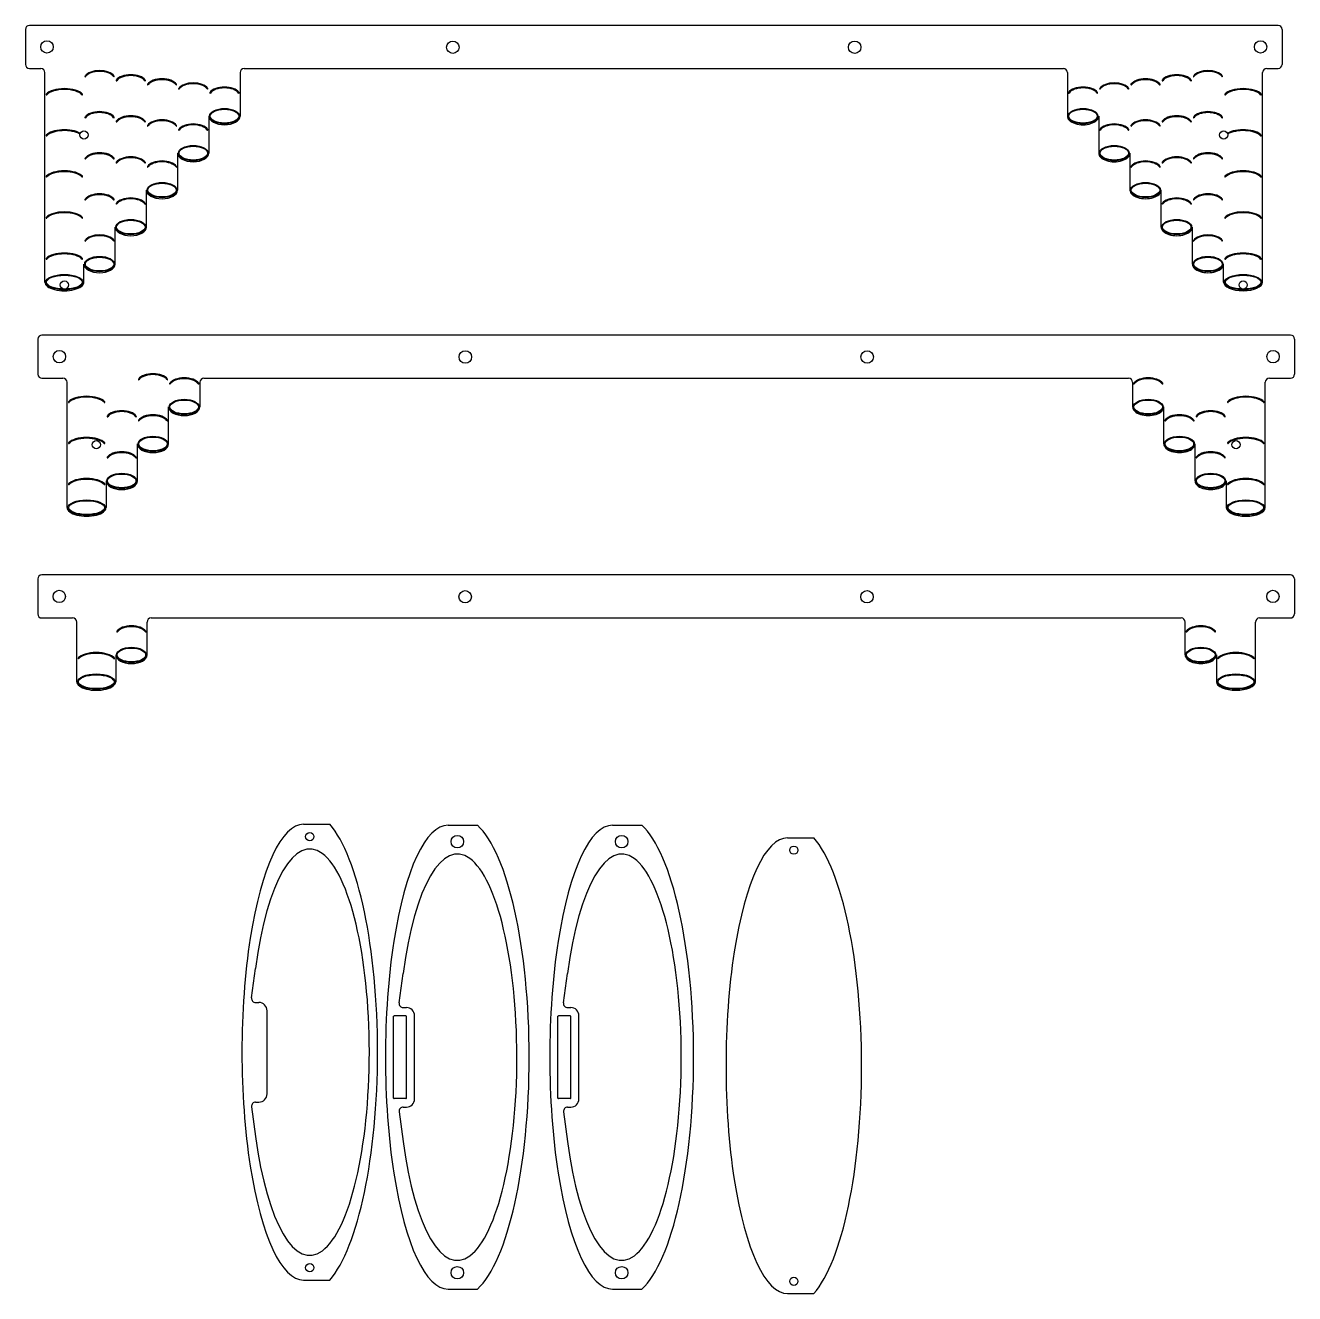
# Model space of a CAD drawing. Header units: millimetres. Extents: x -554 to 554, y -632 to 632.
# Drawn here: x -508.8 to -199.9, y -631.8 to -323.1 of the extents above; entities that cross this region are included whole.
import ezdxf

# ---------------------------------------------------------------- set-up
doc = ezdxf.new("R2010")
doc.units = ezdxf.units.MM
doc.layers.get('0').update_dxf_attribs({"lineweight": 25, "true_color": 0xffffff})
for name, color, linetype, lineweight, true_color in [('brass', 7, 'Continuous', 25, 0x000000), ('f3', 7, 'Continuous', 25, 0x000000), ('f4', 7, 'Continuous', 25, 0x000000), ('f5', 7, 'Continuous', 25, 0x000000), ('Plate', 7, 'Continuous', 25, 0x000000)]:
    doc.layers.add(name, color=color, linetype=linetype, lineweight=lineweight, true_color=true_color)

msp = doc.modelspace()

# ---------------------------------------------------------------- linework, layer by layer
for p, q in [((-507.78, -333.61), (-505.03, -333.61)), ((-465.33, -408.99), (-240.37, -408.99)), ((-478.18, -467.35), (-227.57, -467.35)), ((-441.08, -517.56), (-434.71, -517.56)), ((-405.91, -517.78), (-398.77, -517.78)), ((-365.91, -517.78), (-358.77, -517.78)), ((-323.3, -520.86), (-316.93, -520.86)), ((-453.74, -559.8), (-452.8, -552.65)), ((-417.84, -561.02), (-416.89, -553.87)), ((-377.84, -561.02), (-376.89, -553.87)), ((-452.75, -560.93), (-451.98, -560.93)), ((-449.98, -583.17), (-449.98, -562.93)), ((-416.85, -562.15), (-416.08, -562.15)), ((-414.08, -584.39), (-414.08, -564.15)), ((-376.85, -562.15), (-376.08, -562.15)), ((-374.08, -584.39), (-374.08, -564.15)), ((-453.74, -586.3), (-452.78, -593.52)), ((-452.75, -585.17), (-451.98, -585.17)), ((-416.84, -586.39), (-416.08, -586.39)), ((-376.84, -586.39), (-376.08, -586.39)), ((-417.84, -587.52), (-416.87, -594.74)), ((-377.84, -587.52), (-376.87, -594.74)), ((-441.08, -628.48), (-434.71, -628.48)), ((-405.91, -630.7), (-398.77, -630.7)), ((-365.91, -630.7), (-358.77, -630.7)), ((-323.3, -631.79), (-316.93, -631.79))]:
    msp.add_line(p, q)
for centre, radius in [((-503.53, -328.36), 1.51), ((-503.53, -328.36), 1.51), ((-404.76, -328.44), 1.51), ((-306.99, -328.44), 1.51), ((-208.22, -328.36), 1.51), ((-494.53, -349.79), 1), ((-217.22, -349.79), 1), ((-499.28, -386.29), 1), ((-212.47, -386.29), 1), ((-500.5, -403.74), 1.51), ((-401.73, -403.82), 1.51), ((-303.96, -403.82), 1.51), ((-205.19, -403.74), 1.51), ((-491.5, -425.17), 1), ((-214.19, -425.17), 1), ((-500.53, -462.1), 1.51), ((-401.76, -462.18), 1.51), ((-303.99, -462.18), 1.51), ((-205.22, -462.1), 1.51), ((-439.58, -520.56), 1), ((-403.68, -521.78), 1.51), ((-363.68, -521.78), 1.51), ((-321.8, -523.86), 1), ((-439.58, -625.48), 1), ((-403.68, -626.7), 1.51), ((-363.68, -626.7), 1.51), ((-321.8, -628.79), 1)]:
    msp.add_circle(centre, radius)
for centre, radius, start, end in [((-505.03, -334.61), 1, 0, 90), ((-455.53, -334.61), 1, 90, 180), ((-256.22, -334.61), 1, 0, 90), ((-206.72, -334.61), 1, 90, 180), ((-499.63, -409.99), 1, 0, 90), ((-465.33, -409.99), 1, 90, 180), ((-240.37, -409.99), 1, 0, 90), ((-206.07, -409.99), 1, 90, 180), ((-497.28, -468.35), 1, 0, 90), ((-478.18, -468.35), 1, 90, 180), ((-227.57, -468.35), 1, 0, 90), ((-208.47, -468.35), 1, 90, 180), ((-452.75, -559.93), 1, 172.4552, 270), ((-451.98, -562.93), 2, 0, 90), ((-416.85, -561.15), 1, 172.4552, 270), ((-376.85, -561.15), 1, 172.4552, 270), ((-416.08, -564.15), 2, 0, 90), ((-376.08, -564.15), 2, 0, 90), ((-451.98, -583.17), 2, 270, 0), ((-452.75, -586.17), 1, 90, 187.6019), ((-416.84, -587.39), 1, 90, 187.6019), ((-416.08, -584.39), 2, 270, 0), ((-376.84, -587.39), 1, 90, 187.6019), ((-376.08, -584.39), 2, 270, 0)]:
    msp.add_arc(centre, radius, start, end)
for centre, major_axis, ratio, start_param, end_param in [((-441.08, -573.02), (0, 55.46), 0.270448, 0, 3.141593), ((-440.08, -573.02), (0, 58.46), 0.29078, 3.463335, 5.961443), ((-405.91, -574.24), (0, 56.46), 0.270448, 0, 3.141593), ((-403.18, -574.24), (0, 58.46), 0.29078, 3.403914, 6.020864), ((-365.91, -574.24), (0, 56.46), 0.270448, 0, 3.141593), ((-363.18, -574.24), (0, 58.46), 0.29078, 3.403914, 6.020864), ((-439.58, -573.02), (0, 49.46), 0.293145, 1.998028, 1.146434), ((-403.68, -574.24), (0, 49.46), 0.293145, 1.998028, 1.146434), ((-363.68, -574.24), (0, 49.46), 0.293145, 1.998028, 1.146434), ((-323.3, -576.32), (0, 55.46), 0.270448, 0, 3.141593), ((-322.3, -576.32), (0, 58.46), 0.29078, 3.463335, 5.961443)]:
    msp.add_ellipse(centre, major_axis=major_axis, ratio=ratio, start_param=start_param, end_param=end_param)
at = {"layer": 'brass'}
for p, q in [((-508.78, -324.11), (-508.78, -332.61)), ((-203.97, -323.11), (-507.78, -323.11)), ((-202.97, -324.11), (-202.97, -332.61)), ((-455.53, -333.61), (-256.22, -333.61)), ((-206.72, -333.61), (-203.97, -333.61)), ((-505.75, -399.49), (-505.75, -407.99)), ((-200.94, -398.49), (-504.75, -398.49)), ((-199.94, -399.49), (-199.94, -407.99)), ((-504.75, -408.99), (-499.63, -408.99)), ((-206.07, -408.99), (-200.94, -408.99)), ((-200.97, -456.85), (-504.78, -456.85)), ((-505.78, -457.85), (-505.78, -466.35)), ((-199.97, -457.85), (-199.97, -466.35)), ((-504.78, -467.35), (-497.28, -467.35)), ((-208.47, -467.35), (-200.97, -467.35))]:
    msp.add_line(p, q, dxfattribs=at)
for centre, start, end in [((-507.78, -324.11), 90, 180), ((-203.97, -324.11), 0, 90), ((-507.78, -332.61), 180, 270), ((-203.97, -332.61), 270, 0), ((-504.75, -399.49), 90, 180), ((-200.94, -399.49), 0, 90), ((-504.75, -407.99), 180, 270), ((-200.94, -407.99), 270, 0), ((-504.78, -457.85), 90, 180), ((-200.97, -457.85), 0, 90), ((-504.78, -466.35), 180, 270), ((-200.97, -466.35), 270, 0)]:
    msp.add_arc(centre, 1, start, end, dxfattribs=at)
at = {"layer": 'f3'}
for p, q in [((-504.03, -385.61), (-504.03, -334.61)), ((-456.53, -334.61), (-456.53, -345.21)), ((-255.22, -334.61), (-255.22, -345.21)), ((-207.72, -385.61), (-207.72, -334.61)), ((-464.13, -345.21), (-464.13, -354.21)), ((-247.62, -345.21), (-247.62, -354.21)), ((-471.73, -354.21), (-471.73, -363.21)), ((-240.02, -354.21), (-240.02, -363.21)), ((-479.33, -372.21), (-479.33, -363.21)), ((-232.42, -372.21), (-232.42, -363.21)), ((-486.93, -381.21), (-486.93, -372.21)), ((-224.82, -381.21), (-224.82, -372.21)), ((-494.53, -385.61), (-494.53, -381.21)), ((-217.22, -385.61), (-217.22, -381.21))]:
    msp.add_line(p, q, dxfattribs=at)
at = {"layer": 'f3', "color": 5, "true_color": 0x0000ff}
for centre, start, end in [((-503.63, -339.92), 135.4006, 321.3987), ((-494.94, -339.92), 218.6013, 44.5994), ((-216.82, -339.92), 135.4006, 321.3987), ((-208.13, -339.92), 218.6013, 44.5994), ((-503.63, -349.92), 135.4006, 321.3987), ((-208.13, -349.92), 218.6013, 44.5994), ((-503.63, -359.92), 135.4006, 321.3987), ((-494.94, -359.92), 218.6013, 44.5994), ((-216.82, -359.92), 135.4006, 321.3987), ((-208.13, -359.92), 218.6013, 44.5994), ((-503.63, -369.92), 135.4006, 321.3987), ((-494.94, -369.92), 218.6013, 44.5994), ((-216.82, -369.92), 135.4006, 321.3987), ((-208.13, -369.92), 218.6013, 44.5994), ((-503.63, -379.92), 135.4006, 321.3987), ((-494.94, -379.92), 218.6013, 44.5994), ((-216.82, -379.92), 135.4006, 321.3987), ((-208.13, -379.92), 218.6013, 44.5994)]:
    msp.add_arc(centre, 0.103, start, end, dxfattribs=at)
for centre, major_axis, ratio, start_param, end_param in [((-494.21, -335.51), (0, 0.103), 0.8, 0.79239, 4.038669), ((-490.73, -336.21), (3.8, 0), 0.55122, 0.375247, 2.766345), ((-490.73, -336.21), (3.62, 0), 0.517205, 0.343264, 2.798328), ((-487.25, -335.51), (0, 0.103), 0.8, 2.244517, 5.490795), ((-486.61, -336.51), (0, 0.103), 0.8, 0.79239, 4.038669), ((-483.13, -337.21), (3.8, 0), 0.55122, 0.375247, 2.766345), ((-483.13, -337.21), (3.62, 0), 0.517205, 0.343264, 2.798328), ((-479.65, -336.51), (0, 0.103), 0.8, 2.244517, 5.490795), ((-475.53, -338.21), (3.8, 0), 0.55122, 0.375247, 2.766345), ((-475.53, -338.21), (3.62, 0), 0.517205, 0.343264, 2.798328), ((-236.22, -338.21), (-3.8, 0), 0.55122, 3.51684, 5.907938), ((-236.22, -338.21), (-3.62, 0), 0.517205, 3.484857, 5.939921), ((-232.1, -336.51), (0, 0.103), 0.8, 0.79239, 4.038669), ((-228.62, -337.21), (-3.8, 0), 0.55122, 3.51684, 5.907938), ((-228.62, -337.21), (-3.62, 0), 0.517205, 3.484857, 5.939921), ((-225.15, -336.51), (0, 0.103), 0.8, 2.244517, 5.490795), ((-224.5, -335.51), (0, 0.103), 0.8, 0.79239, 4.038669), ((-221.02, -336.21), (-3.8, 0), 0.55122, 3.51684, 5.907938), ((-221.02, -336.21), (-3.62, 0), 0.517205, 3.484857, 5.939921), ((-217.55, -335.51), (0, 0.103), 0.8, 2.244517, 5.490795), ((-499.28, -340.61), (-4.75, 0), 0.440976, 3.51684, 5.907938), ((-499.28, -340.61), (-4.53, 0), 0.413764, 3.484857, 5.939921), ((-479.01, -337.51), (0, 0.103), 0.8, 0.79239, 4.038669), ((-472.05, -337.51), (0, 0.103), 0.8, 2.244517, 5.490795), ((-471.41, -338.51), (0, 0.103), 0.8, 0.79239, 4.038669), ((-467.93, -339.21), (3.8, 0), 0.55122, 0.375247, 2.766345), ((-467.93, -339.21), (3.62, 0), 0.517205, 0.343264, 2.798328), ((-464.45, -338.51), (0, 0.103), 0.8, 2.244517, 5.490795), ((-463.81, -339.51), (0, 0.103), 0.8, 0.79239, 4.038669), ((-460.33, -340.21), (3.8, 0), 0.55122, 0.375247, 2.766345), ((-460.33, -340.21), (3.62, 0), 0.517205, 0.343264, 2.798328), ((-456.85, -339.51), (0, 0.103), 0.8, 2.244517, 5.490795), ((-254.9, -339.51), (0, 0.103), 0.8, 0.79239, 4.038669), ((-251.42, -340.21), (-3.8, 0), 0.55122, 3.51684, 5.907938), ((-251.42, -340.21), (-3.62, 0), 0.517205, 3.484857, 5.939921), ((-247.95, -339.51), (0, 0.103), 0.8, 2.244517, 5.490795), ((-247.3, -338.51), (0, 0.103), 0.8, 0.79239, 4.038669), ((-243.82, -339.21), (-3.8, 0), 0.55122, 3.51684, 5.907938), ((-243.82, -339.21), (-3.62, 0), 0.517205, 3.484857, 5.939921), ((-240.35, -338.51), (0, 0.103), 0.8, 2.244517, 5.490795), ((-239.7, -337.51), (0, 0.103), 0.8, 0.79239, 4.038669), ((-232.75, -337.51), (0, 0.103), 0.8, 2.244517, 5.490795), ((-212.47, -340.61), (4.75, 0), 0.440976, 0.375247, 2.766345), ((-212.47, -340.61), (4.53, 0), 0.413764, 0.343264, 2.798328), ((-494.21, -345.51), (0, 0.103), 0.8, 0.79239, 4.038669), ((-490.73, -346.21), (3.8, 0), 0.55122, 0.375247, 2.766345), ((-490.73, -346.21), (3.62, 0), 0.517205, 0.343264, 2.798328), ((-487.25, -345.51), (0, 0.103), 0.8, 2.244517, 5.490795), ((-483.13, -347.21), (3.8, 0), 0.55122, 0.375247, 2.766345), ((-483.13, -347.21), (3.62, 0), 0.517205, 0.343264, 2.798328), ((-228.62, -347.21), (-3.8, 0), 0.55122, 3.51684, 5.907938), ((-228.62, -347.21), (-3.62, 0), 0.517205, 3.484857, 5.939921), ((-224.5, -345.51), (0, 0.103), 0.8, 0.79239, 4.038669), ((-221.02, -346.21), (-3.8, 0), 0.55122, 3.51684, 5.907938), ((-221.02, -346.21), (-3.62, 0), 0.517205, 3.484857, 5.939921), ((-217.55, -345.51), (0, 0.103), 0.8, 2.244517, 5.490795), ((-499.28, -350.61), (-4.75, 0), 0.440976, 3.771104, 5.907938), ((-499.28, -350.61), (-4.53, 0), 0.413764, 3.726985, 5.939921), ((-486.61, -346.51), (0, 0.103), 0.8, 0.79239, 4.038669), ((-479.65, -346.51), (0, 0.103), 0.8, 2.244517, 5.490795), ((-479.01, -347.51), (0, 0.103), 0.8, 0.79239, 4.038669), ((-475.53, -348.21), (3.8, 0), 0.55122, 0.375247, 2.766345), ((-475.53, -348.21), (3.62, 0), 0.517205, 0.343264, 2.798328), ((-472.05, -347.51), (0, 0.103), 0.8, 2.244517, 5.490795), ((-471.41, -348.51), (0, 0.103), 0.8, 0.79239, 4.038669), ((-467.93, -349.21), (3.8, 0), 0.55122, 0.375247, 2.766345), ((-467.93, -349.21), (3.62, 0), 0.517205, 0.343264, 2.798328), ((-464.45, -348.51), (0, 0.103), 0.8, 2.244517, 5.490795), ((-247.3, -348.51), (0, 0.103), 0.8, 0.79239, 4.038669), ((-243.82, -349.21), (-3.8, 0), 0.55122, 3.51684, 5.907938), ((-243.82, -349.21), (-3.62, 0), 0.517205, 3.484857, 5.939921), ((-240.35, -348.51), (0, 0.103), 0.8, 2.244517, 5.490795), ((-239.7, -347.51), (0, 0.103), 0.8, 0.79239, 4.038669), ((-236.22, -348.21), (-3.8, 0), 0.55122, 3.51684, 5.907938), ((-236.22, -348.21), (-3.62, 0), 0.517205, 3.484857, 5.939921), ((-232.75, -347.51), (0, 0.103), 0.8, 2.244517, 5.490795), ((-232.1, -346.51), (0, 0.103), 0.8, 0.79239, 4.038669), ((-225.15, -346.51), (0, 0.103), 0.8, 2.244517, 5.490795), ((-212.47, -350.61), (4.75, 0), 0.440976, 0.375247, 2.510162), ((-212.47, -350.61), (4.53, 0), 0.413764, 0.343264, 2.553799), ((-490.73, -356.21), (3.8, 0), 0.55122, 0.375247, 2.766345), ((-490.73, -356.21), (3.62, 0), 0.517205, 0.343264, 2.798328), ((-483.13, -357.21), (3.8, 0), 0.55122, 0.375247, 2.766345), ((-228.62, -357.21), (-3.8, 0), 0.55122, 3.51684, 5.907938), ((-221.02, -356.21), (-3.8, 0), 0.55122, 3.51684, 5.907938), ((-221.02, -356.21), (-3.62, 0), 0.517205, 3.484857, 5.939921), ((-494.21, -355.51), (0, 0.103), 0.8, 0.79239, 4.038669), ((-487.25, -355.51), (0, 0.103), 0.8, 2.244517, 5.490795), ((-486.61, -356.51), (0, 0.103), 0.8, 0.79239, 4.038669), ((-483.13, -357.21), (3.62, 0), 0.517205, 0.343264, 2.798328), ((-479.65, -356.51), (0, 0.103), 0.8, 2.244517, 5.490795), ((-479.01, -357.51), (0, 0.103), 0.8, 0.79239, 4.038669), ((-475.53, -358.21), (3.8, 0), 0.55122, 0.375247, 2.766345), ((-475.53, -358.21), (3.62, 0), 0.517205, 0.343264, 2.798328), ((-472.05, -357.51), (0, 0.103), 0.8, 2.244517, 5.490795), ((-239.7, -357.51), (0, 0.103), 0.8, 0.79239, 4.038669), ((-236.22, -358.21), (-3.8, 0), 0.55122, 3.51684, 5.907938), ((-236.22, -358.21), (-3.62, 0), 0.517205, 3.484857, 5.939921), ((-232.75, -357.51), (0, 0.103), 0.8, 2.244517, 5.490795), ((-232.1, -356.51), (0, 0.103), 0.8, 0.79239, 4.038669), ((-228.62, -357.21), (-3.62, 0), 0.517205, 3.484857, 5.939921), ((-225.15, -356.51), (0, 0.103), 0.8, 2.244517, 5.490795), ((-224.5, -355.51), (0, 0.103), 0.8, 0.79239, 4.038669), ((-217.55, -355.51), (0, 0.103), 0.8, 2.244517, 5.490795), ((-499.28, -360.61), (-4.75, 0), 0.440976, 3.51684, 5.907938), ((-499.28, -360.61), (-4.53, 0), 0.413764, 3.484857, 5.939921), ((-212.47, -360.61), (4.75, 0), 0.440976, 0.375247, 2.766345), ((-212.47, -360.61), (4.53, 0), 0.413764, 0.343264, 2.798328), ((-490.73, -366.21), (3.8, 0), 0.55122, 0.375247, 2.766345), ((-490.73, -366.21), (3.62, 0), 0.517205, 0.343264, 2.798328), ((-221.02, -366.21), (-3.8, 0), 0.55122, 3.51684, 5.907938), ((-221.02, -366.21), (-3.62, 0), 0.517205, 3.484857, 5.939921), ((-494.21, -365.51), (0, 0.103), 0.8, 0.79239, 4.038669), ((-487.25, -365.51), (0, 0.103), 0.8, 2.244517, 5.490795), ((-486.61, -366.51), (0, 0.103), 0.8, 0.79239, 4.038669), ((-483.13, -367.21), (3.8, 0), 0.55122, 0.375247, 2.766345), ((-483.13, -367.21), (3.62, 0), 0.517205, 0.343264, 2.798328), ((-479.65, -366.51), (0, 0.103), 0.8, 2.244517, 5.490795), ((-232.1, -366.51), (0, 0.103), 0.8, 0.79239, 4.038669), ((-228.62, -367.21), (-3.8, 0), 0.55122, 3.51684, 5.907938), ((-228.62, -367.21), (-3.62, 0), 0.517205, 3.484857, 5.939921), ((-225.15, -366.51), (0, 0.103), 0.8, 2.244517, 5.490795), ((-224.5, -365.51), (0, 0.103), 0.8, 0.79239, 4.038669), ((-217.55, -365.51), (0, 0.103), 0.8, 2.244517, 5.490795), ((-499.28, -370.61), (-4.75, 0), 0.440976, 3.51684, 5.907938), ((-499.28, -370.61), (-4.53, 0), 0.413764, 3.484857, 5.939921), ((-212.47, -370.61), (4.75, 0), 0.440976, 0.375247, 2.766345), ((-212.47, -370.61), (4.53, 0), 0.413764, 0.343264, 2.798328), ((-494.21, -375.51), (0, 0.103), 0.8, 0.79239, 4.038669), ((-490.73, -376.21), (3.8, 0), 0.55122, 0.375247, 2.766345), ((-490.73, -376.21), (3.62, 0), 0.517205, 0.343264, 2.798328), ((-487.25, -375.51), (0, 0.103), 0.8, 2.244517, 5.490795), ((-224.5, -375.51), (0, 0.103), 0.8, 0.79239, 4.038669), ((-221.02, -376.21), (-3.8, 0), 0.55122, 3.51684, 5.907938), ((-221.02, -376.21), (-3.62, 0), 0.517205, 3.484857, 5.939921), ((-217.55, -375.51), (0, 0.103), 0.8, 2.244517, 5.490795), ((-499.28, -380.61), (-4.75, 0), 0.440976, 3.51684, 5.907938), ((-499.28, -380.61), (-4.53, 0), 0.413764, 3.484857, 5.939921), ((-212.47, -380.61), (4.75, 0), 0.440976, 0.375247, 2.766345), ((-212.47, -380.61), (4.53, 0), 0.413764, 0.343264, 2.798328)]:
    msp.add_ellipse(centre, major_axis=major_axis, ratio=ratio, start_param=start_param, end_param=end_param, dxfattribs=at)
at = {"layer": 'f3'}
for centre, major_axis, ratio, start_param, end_param in [((-460.33, -345.21), (3.8, 0), 0.55122, 3.141593, 0), ((-251.42, -345.21), (-3.8, 0), 0.55122, 0, 3.141593), ((-467.93, -354.21), (3.8, 0), 0.55122, 3.141593, 0), ((-243.82, -354.21), (-3.8, 0), 0.55122, 0, 3.141593), ((-475.53, -363.21), (3.8, 0), 0.55122, 3.141593, 0), ((-236.22, -363.21), (-3.8, 0), 0.55122, 0, 3.141593), ((-483.13, -372.21), (3.8, 0), 0.55122, 3.141593, 0), ((-228.62, -372.21), (-3.8, 0), 0.55122, 0, 3.141593), ((-490.73, -381.21), (3.8, 0), 0.55122, 3.141593, 0), ((-221.02, -381.21), (-3.8, 0), 0.55122, 0, 3.141593), ((-499.28, -385.61), (-4.75, 0), 0.440976, 0, 3.141593), ((-212.47, -385.61), (4.75, 0), 0.440976, 3.141593, 0)]:
    msp.add_ellipse(centre, major_axis=major_axis, ratio=ratio, start_param=start_param, end_param=end_param, dxfattribs=at)
at = {"layer": 'f3', "color": 5, "true_color": 0x0000ff}
for centre, major_axis, ratio in [((-460.33, -345.21), (3.62, 0), 0.517205), ((-460.33, -345.21), (-3.46, 0), 0.483354), ((-251.42, -345.21), (-3.62, 0), 0.517205), ((-251.42, -345.21), (3.46, 0), 0.483354), ((-467.93, -354.21), (3.62, 0), 0.517205), ((-467.93, -354.21), (-3.46, 0), 0.483354), ((-243.82, -354.21), (-3.62, 0), 0.517205), ((-243.82, -354.21), (3.46, 0), 0.483354), ((-475.53, -363.21), (3.62, 0), 0.517205), ((-475.53, -363.21), (-3.46, 0), 0.483354), ((-236.22, -363.21), (-3.62, 0), 0.517205), ((-236.22, -363.21), (3.46, 0), 0.483354), ((-483.13, -372.21), (3.62, 0), 0.517205), ((-483.13, -372.21), (-3.46, 0), 0.483354), ((-228.62, -372.21), (-3.62, 0), 0.517205), ((-228.62, -372.21), (3.46, 0), 0.483354), ((-490.73, -381.21), (3.62, 0), 0.517205), ((-490.73, -381.21), (-3.46, 0), 0.483354), ((-221.02, -381.21), (-3.62, 0), 0.517205), ((-221.02, -381.21), (3.46, 0), 0.483354), ((-499.28, -385.61), (-4.53, 0), 0.413764), ((-499.28, -385.61), (-4.33, 0), 0.386683), ((-212.47, -385.61), (4.53, 0), 0.413764), ((-212.47, -385.61), (4.33, 0), 0.386683)]:
    msp.add_ellipse(centre, major_axis=major_axis, ratio=ratio, dxfattribs=at)
at = {"layer": 'f4'}
for p, q in [((-498.63, -440.49), (-498.63, -409.99)), ((-466.33, -409.99), (-466.33, -415.99)), ((-239.37, -409.99), (-239.37, -415.99)), ((-207.07, -440.49), (-207.07, -409.99)), ((-473.93, -424.99), (-473.93, -415.99)), ((-231.77, -424.99), (-231.77, -415.99)), ((-481.53, -433.99), (-481.53, -424.99)), ((-224.17, -433.99), (-224.17, -424.99)), ((-489.13, -433.99), (-489.13, -440.49)), ((-216.57, -433.99), (-216.57, -440.49))]:
    msp.add_line(p, q, dxfattribs=at)
at = {"layer": 'f4', "color": 5, "true_color": 0x0000ff}
for centre, start, end in [((-498.22, -414.8), 135.4006, 321.3987), ((-489.53, -414.8), 218.6013, 44.5994), ((-216.16, -414.8), 135.4006, 321.3987), ((-207.47, -414.8), 218.6013, 44.5994), ((-498.22, -424.8), 135.4006, 321.3987), ((-489.53, -424.8), 218.6013, 44.5994), ((-216.16, -424.8), 135.4006, 321.3987), ((-207.47, -424.8), 218.6013, 44.5994), ((-498.22, -434.8), 135.4006, 321.3987), ((-489.53, -434.8), 218.6013, 44.5994), ((-216.16, -434.8), 135.4006, 321.3987), ((-207.47, -434.8), 218.6013, 44.5994)]:
    msp.add_arc(centre, 0.103, start, end, dxfattribs=at)
for centre, major_axis, ratio, start_param, end_param in [((-481.2, -409.3), (0, 0.103), 0.8, 0.79239, 4.038669), ((-477.73, -409.99), (3.8, 0), 0.55122, 0.375247, 2.766345), ((-477.73, -409.99), (3.62, 0), 0.517205, 0.343264, 2.798328), ((-474.25, -409.3), (0, 0.103), 0.8, 2.244517, 5.490795), ((-473.6, -410.3), (0, 0.103), 0.8, 0.79239, 4.038669), ((-470.13, -410.99), (3.8, 0), 0.55122, 0.375247, 2.766345), ((-470.13, -410.99), (3.62, 0), 0.517205, 0.343264, 2.798328), ((-466.65, -410.3), (0, 0.103), 0.8, 2.244517, 5.490795), ((-239.05, -410.3), (0, 0.103), 0.8, 0.79239, 4.038669), ((-235.57, -410.99), (-3.8, 0), 0.55122, 3.51684, 5.907938), ((-235.57, -410.99), (-3.62, 0), 0.517205, 3.484857, 5.939921), ((-232.09, -410.3), (0, 0.103), 0.8, 2.244517, 5.490795), ((-493.88, -415.49), (-4.75, 0), 0.440976, 3.51684, 5.907938), ((-493.88, -415.49), (-4.53, 0), 0.413764, 3.484857, 5.939921), ((-211.82, -415.49), (4.75, 0), 0.440976, 0.375247, 2.766345), ((-211.82, -415.49), (4.53, 0), 0.413764, 0.343264, 2.798328), ((-485.33, -418.99), (3.8, 0), 0.55122, 0.375247, 2.766345), ((-220.37, -418.99), (-3.8, 0), 0.55122, 3.51684, 5.907938), ((-488.8, -418.3), (0, 0.103), 0.8, 0.79239, 4.038669), ((-485.33, -418.99), (3.62, 0), 0.517205, 0.343264, 2.798328), ((-481.85, -418.3), (0, 0.103), 0.8, 2.244517, 5.490795), ((-481.2, -419.3), (0, 0.103), 0.8, 0.79239, 4.038669), ((-477.73, -419.99), (3.8, 0), 0.55122, 0.375247, 2.766345), ((-477.73, -419.99), (3.62, 0), 0.517205, 0.343264, 2.798328), ((-474.25, -419.3), (0, 0.103), 0.8, 2.244517, 5.490795), ((-231.45, -419.3), (0, 0.103), 0.8, 0.79239, 4.038669), ((-227.97, -419.99), (-3.8, 0), 0.55122, 3.51684, 5.907938), ((-227.97, -419.99), (-3.62, 0), 0.517205, 3.484857, 5.939921), ((-224.49, -419.3), (0, 0.103), 0.8, 2.244517, 5.490795), ((-223.85, -418.3), (0, 0.103), 0.8, 0.79239, 4.038669), ((-220.37, -418.99), (-3.62, 0), 0.517205, 3.484857, 5.939921), ((-216.89, -418.3), (0, 0.103), 0.8, 2.244517, 5.490795), ((-493.88, -425.49), (-4.75, 0), 0.440976, 3.51684, 5.907938), ((-493.88, -425.49), (-4.53, 0), 0.413764, 3.484857, 5.939921), ((-211.82, -425.49), (4.75, 0), 0.440976, 0.375247, 2.766345), ((-211.82, -425.49), (4.53, 0), 0.413764, 0.343264, 2.798328), ((-488.8, -428.3), (0, 0.103), 0.8, 0.79239, 4.038669), ((-485.33, -428.99), (3.8, 0), 0.55122, 0.375247, 2.766345), ((-485.33, -428.99), (3.62, 0), 0.517205, 0.343264, 2.798328), ((-481.85, -428.3), (0, 0.103), 0.8, 2.244517, 5.490795), ((-223.85, -428.3), (0, 0.103), 0.8, 0.79239, 4.038669), ((-220.37, -428.99), (-3.8, 0), 0.55122, 3.51684, 5.907938), ((-220.37, -428.99), (-3.62, 0), 0.517205, 3.484857, 5.939921), ((-216.89, -428.3), (0, 0.103), 0.8, 2.244517, 5.490795), ((-493.88, -435.49), (-4.75, 0), 0.440976, 3.51684, 5.907938), ((-493.88, -435.49), (-4.53, 0), 0.413764, 3.484857, 5.939921), ((-211.82, -435.49), (4.75, 0), 0.440976, 0.375247, 2.766345), ((-211.82, -435.49), (4.53, 0), 0.413764, 0.343264, 2.798328)]:
    msp.add_ellipse(centre, major_axis=major_axis, ratio=ratio, start_param=start_param, end_param=end_param, dxfattribs=at)
at = {"layer": 'f4'}
for centre, major_axis, ratio, start_param, end_param in [((-470.13, -415.99), (3.8, 0), 0.55122, 3.141593, 0), ((-235.57, -415.99), (-3.8, 0), 0.55122, 0, 3.141593), ((-477.73, -424.99), (3.8, 0), 0.55122, 3.141593, 0), ((-227.97, -424.99), (-3.8, 0), 0.55122, 0, 3.141593), ((-485.33, -433.99), (3.8, 0), 0.55122, 3.141593, 0), ((-220.37, -433.99), (-3.8, 0), 0.55122, 0, 3.141593), ((-493.88, -440.49), (-4.75, 0), 0.440976, 0, 3.141593), ((-211.82, -440.49), (4.75, 0), 0.440976, 3.141593, 0)]:
    msp.add_ellipse(centre, major_axis=major_axis, ratio=ratio, start_param=start_param, end_param=end_param, dxfattribs=at)
at = {"layer": 'f4', "color": 5, "true_color": 0x0000ff}
for centre, major_axis, ratio in [((-470.13, -415.99), (3.62, 0), 0.517205), ((-470.13, -415.99), (-3.46, 0), 0.483354), ((-235.57, -415.99), (-3.62, 0), 0.517205), ((-235.57, -415.99), (3.46, 0), 0.483354), ((-477.73, -424.99), (3.62, 0), 0.517205), ((-477.73, -424.99), (-3.46, 0), 0.483354), ((-227.97, -424.99), (-3.62, 0), 0.517205), ((-227.97, -424.99), (3.46, 0), 0.483354), ((-485.33, -433.99), (3.62, 0), 0.517205), ((-485.33, -433.99), (-3.46, 0), 0.483354), ((-220.37, -433.99), (-3.62, 0), 0.517205), ((-220.37, -433.99), (3.46, 0), 0.483354), ((-493.88, -440.49), (-4.53, 0), 0.413764), ((-493.88, -440.49), (-4.33, 0), 0.386683), ((-211.82, -440.49), (4.53, 0), 0.413764), ((-211.82, -440.49), (4.33, 0), 0.386683)]:
    msp.add_ellipse(centre, major_axis=major_axis, ratio=ratio, dxfattribs=at)
at = {"layer": 'f5'}
for p, q in [((-496.28, -482.85), (-496.28, -468.35)), ((-479.18, -476.35), (-479.18, -468.35)), ((-226.57, -476.35), (-226.57, -468.35)), ((-209.47, -482.85), (-209.47, -468.35)), ((-486.78, -476.35), (-486.78, -482.85)), ((-218.97, -476.35), (-218.97, -482.85))]:
    msp.add_line(p, q, dxfattribs=at)
at = {"layer": 'f5', "color": 5, "true_color": 0x0000ff}
for centre, start, end in [((-495.87, -477.16), 135.4006, 321.3987), ((-487.18, -477.16), 218.6013, 44.5994), ((-218.56, -477.16), 135.4006, 321.3987), ((-209.87, -477.16), 218.6013, 44.5994)]:
    msp.add_arc(centre, 0.103, start, end, dxfattribs=at)
for centre, major_axis, ratio, start_param, end_param in [((-482.98, -471.35), (3.8, 0), 0.55122, 0.375247, 2.766345), ((-222.77, -471.35), (-3.8, 0), 0.55122, 3.51684, 5.907938), ((-486.45, -470.66), (0, 0.103), 0.8, 0.79239, 4.038669), ((-482.98, -471.35), (3.62, 0), 0.517205, 0.343264, 2.798328), ((-479.5, -470.66), (0, 0.103), 0.8, 2.244517, 5.490795), ((-226.25, -470.66), (0, 0.103), 0.8, 0.79239, 4.038669), ((-222.77, -471.35), (-3.62, 0), 0.517205, 3.484857, 5.939921), ((-219.29, -470.66), (0, 0.103), 0.8, 2.244517, 5.490795), ((-491.53, -477.85), (-4.75, 0), 0.440976, 3.51684, 5.907938), ((-491.53, -477.85), (-4.53, 0), 0.413764, 3.484857, 5.939921), ((-214.22, -477.85), (4.75, 0), 0.440976, 0.375247, 2.766345), ((-214.22, -477.85), (4.53, 0), 0.413764, 0.343264, 2.798328)]:
    msp.add_ellipse(centre, major_axis=major_axis, ratio=ratio, start_param=start_param, end_param=end_param, dxfattribs=at)
for centre, major_axis, ratio in [((-482.98, -476.35), (3.62, 0), 0.517205), ((-482.98, -476.35), (-3.46, 0), 0.483354), ((-222.77, -476.35), (-3.62, 0), 0.517205), ((-222.77, -476.35), (3.46, 0), 0.483354), ((-491.53, -482.85), (-4.53, 0), 0.413764), ((-491.53, -482.85), (-4.33, 0), 0.386683), ((-214.22, -482.85), (4.53, 0), 0.413764), ((-214.22, -482.85), (4.33, 0), 0.386683)]:
    msp.add_ellipse(centre, major_axis=major_axis, ratio=ratio, dxfattribs=at)
at = {"layer": 'f5'}
for centre, major_axis, ratio, start_param, end_param in [((-482.98, -476.35), (3.8, 0), 0.55122, 3.141593, 0), ((-222.77, -476.35), (-3.8, 0), 0.55122, 0, 3.141593), ((-491.53, -482.85), (-4.75, 0), 0.440976, 0, 3.141593), ((-214.22, -482.85), (4.75, 0), 0.440976, 3.141593, 0)]:
    msp.add_ellipse(centre, major_axis=major_axis, ratio=ratio, start_param=start_param, end_param=end_param, dxfattribs=at)
at = {"layer": 'Plate'}
for p, q in [((-419.18, -584.19), (-419.18, -564.29)), ((-416.18, -564.19), (-419.08, -564.19)), ((-416.08, -584.19), (-416.08, -564.29)), ((-379.18, -584.19), (-379.18, -564.29)), ((-376.18, -564.19), (-379.08, -564.19)), ((-376.08, -584.19), (-376.08, -564.29)), ((-416.18, -584.29), (-419.08, -584.29)), ((-376.18, -584.29), (-379.08, -584.29))]:
    msp.add_line(p, q, dxfattribs=at)
for centre, start, end in [((-419.08, -564.29), 90, 180), ((-416.18, -564.29), 0, 90), ((-379.08, -564.29), 90, 180), ((-376.18, -564.29), 0, 90), ((-419.08, -584.19), 180, 270), ((-416.18, -584.19), 270, 0), ((-379.08, -584.19), 180, 270), ((-376.18, -584.19), 270, 0)]:
    msp.add_arc(centre, 0.1, start, end, dxfattribs=at)

doc.saveas('drawing.dxf')
